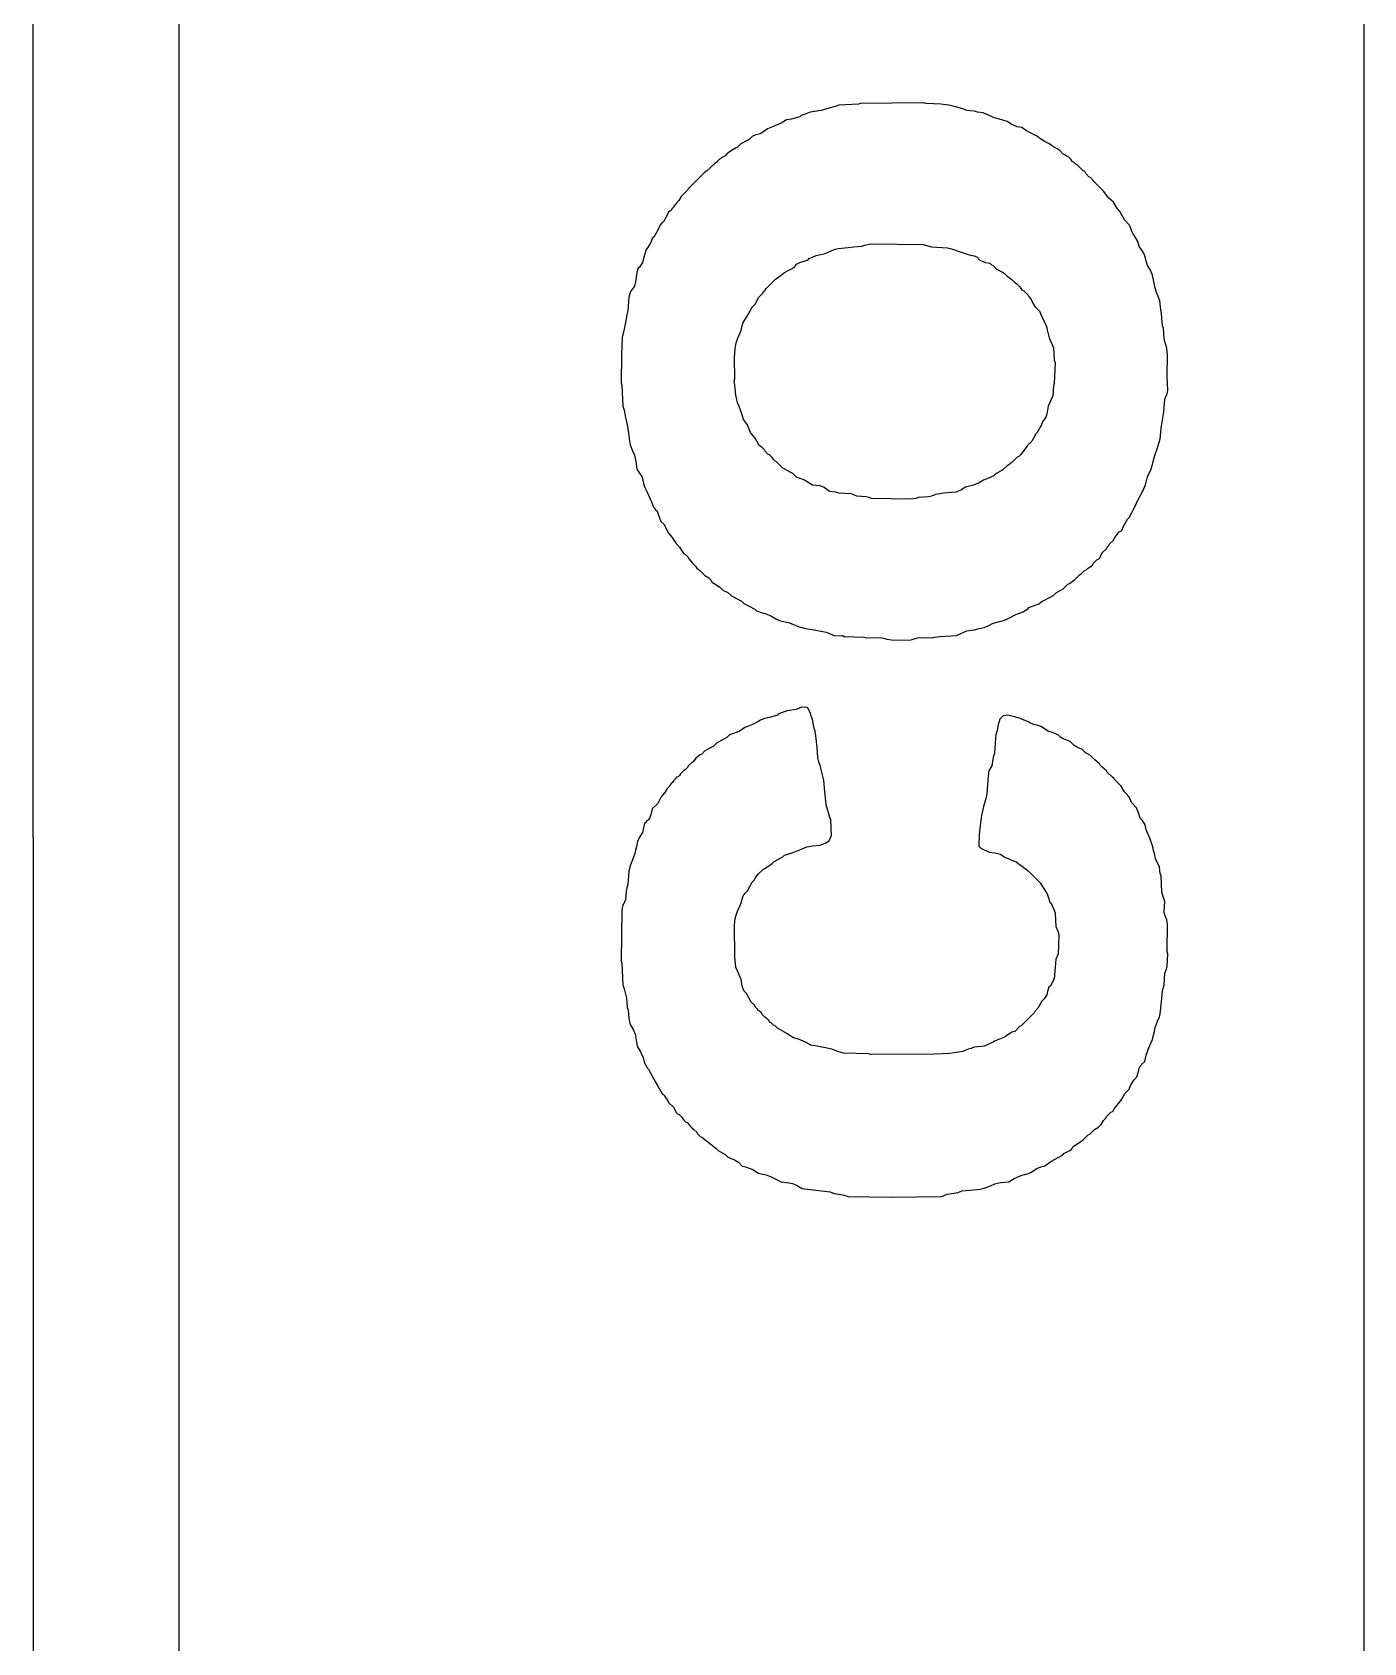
# Model space of a CAD drawing. Header units: inches. Extents: x 0 to 12.8, y -0.1 to 3.5.
# Drawn here: x 0.1938 to 0.3127, y 1.2002 to 1.3441 of the extents above; entities that cross this region are included whole.
import ezdxf

# ---------------------------------------------------------------- set-up
doc = ezdxf.new("R2010")
doc.units = ezdxf.units.IN
doc.header["$MEASUREMENT"] = 0
doc.layers.add('Bottom Layer', color=5, linetype='Continuous')
doc.layers.add('Bottom Overlay', color=54, linetype='Continuous')

msp = doc.modelspace()

# ---------------------------------------------------------------- linework, layer by layer
at = {"layer": 'Bottom Layer'}
msp.add_line((0.3127, 1.513), (0.3127, 0.904), dxfattribs=at)
at = {"layer": 'Bottom Overlay'}
for p, q in [((0.20688, 1.18189), (0.20695, 1.67647)), ((0.19377, 1.67407), (0.19384, 1.17267)), ((0.26234, 1.3365), (0.26157, 1.33629)), ((0.26244, 1.33661), (0.26234, 1.3365)), ((0.26279, 1.33674), (0.26244, 1.33661)), ((0.26324, 1.33692), (0.26279, 1.33674)), ((0.26422, 1.33706), (0.26324, 1.33692)), ((0.2647, 1.3372), (0.26422, 1.33706)), ((0.26547, 1.33741), (0.2647, 1.3372)), ((0.26582, 1.33754), (0.26547, 1.33741)), ((0.26756, 1.33761), (0.26582, 1.33754)), ((0.26776, 1.33768), (0.26756, 1.33761)), ((0.2734, 1.33775), (0.26776, 1.33768)), ((0.27361, 1.33768), (0.2734, 1.33775)), ((0.27493, 1.33761), (0.27361, 1.33768)), ((0.27563, 1.33754), (0.27493, 1.33761)), ((0.2759, 1.33747), (0.27563, 1.33754)), ((0.27688, 1.3372), (0.2759, 1.33747)), ((0.27723, 1.33706), (0.27688, 1.3372)), ((0.27792, 1.33699), (0.27723, 1.33706)), ((0.2782, 1.33692), (0.27792, 1.33699)), ((0.27869, 1.33685), (0.2782, 1.33692)), ((0.2797, 1.3364), (0.27869, 1.33685)), ((0.25879, 1.33497), (0.25841, 1.33487)), ((0.25921, 1.33525), (0.25879, 1.33497)), ((0.25945, 1.33542), (0.25921, 1.33525)), ((0.2599, 1.3356), (0.25945, 1.33542)), ((0.26067, 1.33594), (0.2599, 1.3356)), ((0.26115, 1.33622), (0.26067, 1.33594)), ((0.26157, 1.33629), (0.26115, 1.33622)), ((0.28015, 1.33629), (0.2797, 1.3364)), ((0.28085, 1.33608), (0.28015, 1.33629)), ((0.28126, 1.3358), (0.28085, 1.33608)), ((0.2814, 1.33574), (0.28126, 1.3358)), ((0.28175, 1.3356), (0.2814, 1.33574)), ((0.28217, 1.33553), (0.28175, 1.3356)), ((0.28258, 1.33525), (0.28217, 1.33553)), ((0.28349, 1.33476), (0.28258, 1.33525)), ((0.25663, 1.33372), (0.25614, 1.33344)), ((0.25677, 1.33379), (0.25663, 1.33372)), ((0.25705, 1.33407), (0.25677, 1.33379)), ((0.25767, 1.33441), (0.25705, 1.33407)), ((0.25781, 1.33448), (0.25767, 1.33441)), ((0.25806, 1.33473), (0.25781, 1.33448)), ((0.25841, 1.33487), (0.25806, 1.33473)), ((0.28363, 1.33469), (0.28349, 1.33476)), ((0.28377, 1.33455), (0.28363, 1.33469)), ((0.28425, 1.33427), (0.28377, 1.33455)), ((0.2846, 1.33407), (0.28425, 1.33427)), ((0.28474, 1.334), (0.2846, 1.33407)), ((0.28488, 1.33386), (0.28474, 1.334)), ((0.28551, 1.33351), (0.28488, 1.33386)), ((0.25475, 1.33233), (0.25437, 1.33201)), ((0.25489, 1.3324), (0.25475, 1.33233)), ((0.25493, 1.3325), (0.25489, 1.3324)), ((0.25517, 1.33274), (0.25493, 1.3325)), ((0.25566, 1.33302), (0.25517, 1.33274)), ((0.25576, 1.33313), (0.25566, 1.33302)), ((0.25614, 1.33344), (0.25576, 1.33313)), ((0.28585, 1.33316), (0.28551, 1.33351)), ((0.28634, 1.33288), (0.28585, 1.33316)), ((0.28652, 1.33271), (0.28634, 1.33288)), ((0.28669, 1.33247), (0.28652, 1.33271)), ((0.28683, 1.3324), (0.28669, 1.33247)), ((0.28697, 1.33226), (0.28683, 1.3324)), ((0.28711, 1.33219), (0.28697, 1.33226)), ((0.28759, 1.3317), (0.28711, 1.33219)), ((0.25385, 1.33156), (0.25235, 1.33006)), ((0.25399, 1.33163), (0.25385, 1.33156)), ((0.25437, 1.33201), (0.25399, 1.33163)), ((0.28773, 1.33163), (0.28759, 1.3317)), ((0.28784, 1.33153), (0.28773, 1.33163)), ((0.28791, 1.33139), (0.28784, 1.33153)), ((0.28815, 1.33114), (0.28791, 1.33139)), ((0.28829, 1.33107), (0.28815, 1.33114)), ((0.2886, 1.33076), (0.28829, 1.33107)), ((0.28867, 1.33062), (0.2886, 1.33076)), ((0.25173, 1.32937), (0.25152, 1.32902)), ((0.25228, 1.32993), (0.25173, 1.32937)), ((0.25235, 1.33006), (0.25228, 1.32993)), ((0.28944, 1.32986), (0.28867, 1.33062)), ((0.28993, 1.32923), (0.28944, 1.32986)), ((0.29034, 1.32888), (0.28993, 1.32923)), ((0.25054, 1.32784), (0.25016, 1.32711)), ((0.25061, 1.32798), (0.25054, 1.32784)), ((0.25072, 1.32808), (0.25061, 1.32798)), ((0.25086, 1.32815), (0.25072, 1.32808)), ((0.25089, 1.32826), (0.25086, 1.32815)), ((0.25103, 1.32839), (0.25089, 1.32826)), ((0.2511, 1.32853), (0.25103, 1.32839)), ((0.25124, 1.32867), (0.2511, 1.32853)), ((0.25131, 1.32881), (0.25124, 1.32867)), ((0.25152, 1.32902), (0.25131, 1.32881)), ((0.29069, 1.32826), (0.29034, 1.32888)), ((0.2909, 1.32805), (0.29069, 1.32826)), ((0.29132, 1.32728), (0.2909, 1.32805)), ((0.24964, 1.32638), (0.24929, 1.32575)), ((0.24985, 1.32686), (0.24964, 1.32638)), ((0.25002, 1.32704), (0.24985, 1.32686)), ((0.25016, 1.32711), (0.25002, 1.32704)), ((0.29177, 1.32683), (0.29132, 1.32728)), ((0.29194, 1.32638), (0.29177, 1.32683)), ((0.29208, 1.32603), (0.29194, 1.32638)), ((0.24901, 1.32526), (0.24873, 1.32478)), ((0.24915, 1.32561), (0.24901, 1.32526)), ((0.24929, 1.32575), (0.24915, 1.32561)), ((0.26714, 1.32488), (0.2679, 1.32495)), ((0.2679, 1.32495), (0.26811, 1.32502)), ((0.26811, 1.32502), (0.26867, 1.32516)), ((0.26867, 1.32516), (0.27333, 1.32509)), ((0.27333, 1.32509), (0.27354, 1.32502)), ((0.27354, 1.32502), (0.2741, 1.32488)), ((0.29219, 1.32592), (0.29208, 1.32603)), ((0.29253, 1.32537), (0.29219, 1.32592)), ((0.29264, 1.32492), (0.29253, 1.32537)), ((0.29292, 1.3245), (0.29264, 1.32492)), ((0.24828, 1.32349), (0.248, 1.32307)), ((0.24839, 1.32394), (0.24828, 1.32349)), ((0.24859, 1.32464), (0.24839, 1.32394)), ((0.24873, 1.32478), (0.24859, 1.32464)), ((0.26202, 1.32332), (0.26234, 1.32349)), ((0.26234, 1.32349), (0.26262, 1.32356)), ((0.26262, 1.32356), (0.26307, 1.32373)), ((0.26307, 1.32373), (0.26317, 1.32384)), ((0.26317, 1.32384), (0.26331, 1.32391)), ((0.26331, 1.32391), (0.2638, 1.32412)), ((0.2638, 1.32412), (0.2646, 1.32429)), ((0.2646, 1.32429), (0.26512, 1.32453)), ((0.26512, 1.32453), (0.26547, 1.32467)), ((0.26547, 1.32467), (0.26575, 1.32474)), ((0.26575, 1.32474), (0.26665, 1.32481)), ((0.26665, 1.32481), (0.26714, 1.32488)), ((0.2741, 1.32488), (0.27552, 1.32478)), ((0.27552, 1.32478), (0.27587, 1.32471)), ((0.27587, 1.32471), (0.27664, 1.32443)), ((0.27664, 1.32443), (0.27744, 1.32418)), ((0.27744, 1.32418), (0.27789, 1.32408)), ((0.27789, 1.32408), (0.27813, 1.32398)), ((0.27813, 1.32398), (0.27841, 1.3237)), ((0.27841, 1.3237), (0.27855, 1.32363)), ((0.27855, 1.32363), (0.2789, 1.32349)), ((0.2789, 1.32349), (0.27931, 1.32342)), ((0.29309, 1.32425), (0.29292, 1.3245)), ((0.2932, 1.32387), (0.29309, 1.32425)), ((0.29327, 1.32359), (0.2932, 1.32387)), ((0.29337, 1.32321), (0.29327, 1.32359)), ((0.24776, 1.32262), (0.24769, 1.32192)), ((0.2479, 1.32297), (0.24776, 1.32262)), ((0.248, 1.32307), (0.2479, 1.32297)), ((0.25931, 1.32116), (0.26018, 1.32203)), ((0.26018, 1.32203), (0.26032, 1.3221)), ((0.26032, 1.3221), (0.26095, 1.32258)), ((0.26095, 1.32258), (0.26185, 1.32307)), ((0.26185, 1.32307), (0.26195, 1.32318)), ((0.26195, 1.32318), (0.26202, 1.32332)), ((0.27931, 1.32342), (0.27945, 1.32328)), ((0.27945, 1.32328), (0.27959, 1.32321)), ((0.27959, 1.32321), (0.27987, 1.32293)), ((0.27987, 1.32293), (0.2805, 1.32258)), ((0.2805, 1.32258), (0.28078, 1.32231)), ((0.28078, 1.32231), (0.28091, 1.32224)), ((0.28091, 1.32224), (0.2813, 1.32192)), ((0.29365, 1.32279), (0.29337, 1.32321)), ((0.29382, 1.32234), (0.29365, 1.32279)), ((0.29396, 1.32178), (0.29382, 1.32234)), ((0.2472, 1.32088), (0.24706, 1.32039)), ((0.24755, 1.32137), (0.2472, 1.32088)), ((0.24769, 1.32192), (0.24755, 1.32137)), ((0.25868, 1.32039), (0.25903, 1.32074)), ((0.25903, 1.32074), (0.2591, 1.32088)), ((0.2591, 1.32088), (0.25924, 1.32102)), ((0.25924, 1.32102), (0.25931, 1.32116)), ((0.2813, 1.32192), (0.28154, 1.32168)), ((0.28154, 1.32168), (0.28168, 1.32161)), ((0.28168, 1.32161), (0.28199, 1.3213)), ((0.28199, 1.3213), (0.28206, 1.32116)), ((0.28206, 1.32116), (0.28217, 1.32105)), ((0.28217, 1.32105), (0.28231, 1.32098)), ((0.28231, 1.32098), (0.28269, 1.3206)), ((0.28269, 1.3206), (0.28276, 1.32046)), ((0.29403, 1.3213), (0.29396, 1.32178)), ((0.29417, 1.32081), (0.29403, 1.3213)), ((0.29434, 1.32043), (0.29417, 1.32081)), ((0.24696, 1.31918), (0.24689, 1.31883)), ((0.24706, 1.32039), (0.24696, 1.31918)), ((0.25761, 1.31869), (0.25806, 1.31949)), ((0.25806, 1.31949), (0.25834, 1.31977)), ((0.25834, 1.31977), (0.25868, 1.32039)), ((0.28276, 1.32046), (0.28297, 1.32025)), ((0.28297, 1.32025), (0.28311, 1.31991)), ((0.28311, 1.31991), (0.28332, 1.31956)), ((0.28332, 1.31956), (0.28373, 1.31914)), ((0.28373, 1.31914), (0.28387, 1.31879)), ((0.29448, 1.32008), (0.29434, 1.32043)), ((0.29455, 1.31952), (0.29448, 1.32008)), ((0.29462, 1.3189), (0.29455, 1.31952)), ((0.24675, 1.31813), (0.24661, 1.31737)), ((0.24682, 1.31841), (0.24675, 1.31813)), ((0.24689, 1.31883), (0.24682, 1.31841)), ((0.25708, 1.3174), (0.25719, 1.31785)), ((0.25719, 1.31785), (0.25726, 1.31813)), ((0.25726, 1.31813), (0.25761, 1.31869)), ((0.28387, 1.31879), (0.28436, 1.31775)), ((0.28436, 1.31775), (0.28443, 1.31747)), ((0.29473, 1.31782), (0.29462, 1.3189)), ((0.2948, 1.31761), (0.29473, 1.31782)), ((0.24647, 1.31681), (0.2464, 1.31521)), ((0.24661, 1.31737), (0.24647, 1.31681)), ((0.25656, 1.31577), (0.25663, 1.31632)), ((0.25663, 1.31632), (0.25677, 1.31667)), ((0.25677, 1.31667), (0.25708, 1.3174)), ((0.28443, 1.31747), (0.2846, 1.31674)), ((0.2846, 1.31674), (0.28499, 1.31587)), ((0.29487, 1.31671), (0.2948, 1.31761)), ((0.29494, 1.31643), (0.29487, 1.31671)), ((0.29511, 1.31584), (0.29494, 1.31643)), ((0.2464, 1.31521), (0.24637, 1.31274)), ((0.25649, 1.315), (0.25656, 1.31577)), ((0.25653, 1.31309), (0.25649, 1.315)), ((0.28499, 1.31587), (0.28505, 1.31476)), ((0.29518, 1.31521), (0.29511, 1.31584)), ((0.29514, 1.31337), (0.29518, 1.31521)), ((0.28505, 1.31476), (0.28512, 1.31455)), ((0.28512, 1.31455), (0.28505, 1.31267)), ((0.24637, 1.31274), (0.24644, 1.31253)), ((0.24644, 1.31253), (0.24651, 1.31065)), ((0.25646, 1.31288), (0.25653, 1.31309)), ((0.25653, 1.31253), (0.25646, 1.31288)), ((0.2566, 1.31163), (0.25653, 1.31253)), ((0.28499, 1.31246), (0.28492, 1.31156)), ((0.28505, 1.31267), (0.28499, 1.31246)), ((0.29521, 1.31204), (0.29514, 1.31337)), ((0.29514, 1.31177), (0.29521, 1.31204)), ((0.24651, 1.31065), (0.24665, 1.3103)), ((0.25667, 1.31135), (0.2566, 1.31163)), ((0.25677, 1.31096), (0.25667, 1.31135)), ((0.25691, 1.31062), (0.25677, 1.31096)), ((0.25715, 1.30996), (0.25691, 1.31062)), ((0.2845, 1.31065), (0.28439, 1.30992)), ((0.28492, 1.31156), (0.2845, 1.31065)), ((0.29483, 1.31013), (0.29494, 1.31128)), ((0.29494, 1.31128), (0.29514, 1.31177)), ((0.24665, 1.3103), (0.24675, 1.30964)), ((0.24675, 1.30964), (0.24686, 1.30926)), ((0.24686, 1.30926), (0.24692, 1.30898)), ((0.25729, 1.30947), (0.25715, 1.30996)), ((0.25764, 1.30898), (0.25729, 1.30947)), ((0.28401, 1.30926), (0.28387, 1.30891)), ((0.28429, 1.30968), (0.28401, 1.30926)), ((0.28439, 1.30992), (0.28429, 1.30968)), ((0.29462, 1.30888), (0.29483, 1.31013)), ((0.24692, 1.30898), (0.24699, 1.30849)), ((0.24699, 1.30849), (0.2471, 1.30756)), ((0.25774, 1.30874), (0.25764, 1.30898)), ((0.25792, 1.30829), (0.25774, 1.30874)), ((0.25802, 1.30818), (0.25792, 1.30829)), ((0.25834, 1.3078), (0.25802, 1.30818)), ((0.25861, 1.30731), (0.25834, 1.3078)), ((0.28332, 1.30801), (0.28304, 1.30752)), ((0.28338, 1.30815), (0.28332, 1.30801)), ((0.28352, 1.30829), (0.28338, 1.30815)), ((0.28387, 1.30891), (0.28352, 1.30829)), ((0.29427, 1.30693), (0.29452, 1.30773)), ((0.29452, 1.30773), (0.29462, 1.30888)), ((0.2471, 1.30756), (0.24717, 1.30721)), ((0.24717, 1.30721), (0.24738, 1.30665)), ((0.24738, 1.30665), (0.24755, 1.30627)), ((0.24755, 1.30627), (0.24769, 1.30571)), ((0.25868, 1.30717), (0.25861, 1.30731)), ((0.25879, 1.30707), (0.25868, 1.30717)), ((0.25893, 1.307), (0.25879, 1.30707)), ((0.25917, 1.30676), (0.25893, 1.307)), ((0.25924, 1.30662), (0.25917, 1.30676)), ((0.25948, 1.30637), (0.25924, 1.30662)), ((0.25962, 1.3063), (0.25948, 1.30637)), ((0.25987, 1.30606), (0.25962, 1.3063)), ((0.28206, 1.30634), (0.28189, 1.30616)), ((0.28255, 1.30696), (0.28206, 1.30634)), ((0.28262, 1.3071), (0.28255, 1.30696)), ((0.28304, 1.30752), (0.28262, 1.3071)), ((0.294, 1.30616), (0.29427, 1.30693)), ((0.24769, 1.30571), (0.24776, 1.30502)), ((0.24776, 1.30502), (0.24825, 1.30432)), ((0.25994, 1.30592), (0.25987, 1.30606)), ((0.26011, 1.30575), (0.25994, 1.30592)), ((0.26025, 1.30568), (0.26011, 1.30575)), ((0.26081, 1.30512), (0.26025, 1.30568)), ((0.26157, 1.3047), (0.26081, 1.30512)), ((0.28036, 1.30491), (0.27987, 1.30463)), ((0.2805, 1.30498), (0.28036, 1.30491)), ((0.28085, 1.30533), (0.2805, 1.30498)), ((0.28098, 1.3054), (0.28085, 1.30533)), ((0.28102, 1.30543), (0.28098, 1.3054)), ((0.28112, 1.30554), (0.28102, 1.30543)), ((0.28126, 1.30561), (0.28112, 1.30554)), ((0.28175, 1.30609), (0.28126, 1.30561)), ((0.28189, 1.30616), (0.28175, 1.30609)), ((0.29337, 1.30435), (0.29368, 1.30495)), ((0.29368, 1.30495), (0.29382, 1.30543)), ((0.29382, 1.30543), (0.29389, 1.30571)), ((0.29389, 1.30571), (0.294, 1.30616)), ((0.24825, 1.30432), (0.24835, 1.30373)), ((0.24835, 1.30373), (0.24849, 1.30338)), ((0.24849, 1.30338), (0.2487, 1.30296)), ((0.26171, 1.30463), (0.26157, 1.3047)), ((0.26202, 1.30432), (0.26171, 1.30463)), ((0.26268, 1.30408), (0.26202, 1.30432)), ((0.26345, 1.30359), (0.26268, 1.30408)), ((0.26415, 1.30352), (0.26345, 1.30359)), ((0.26449, 1.30338), (0.26415, 1.30352)), ((0.26498, 1.30303), (0.26449, 1.30338)), ((0.27712, 1.30342), (0.27671, 1.30314)), ((0.27785, 1.30359), (0.27712, 1.30342)), ((0.27834, 1.3038), (0.27785, 1.30359)), ((0.27872, 1.30404), (0.27834, 1.3038)), ((0.27918, 1.30422), (0.27872, 1.30404)), ((0.27966, 1.30442), (0.27918, 1.30422)), ((0.27987, 1.30463), (0.27966, 1.30442)), ((0.29292, 1.303), (0.2932, 1.30362)), ((0.2932, 1.30362), (0.29337, 1.30435)), ((0.2487, 1.30296), (0.24908, 1.30209)), ((0.24908, 1.30209), (0.24926, 1.30164)), ((0.26554, 1.30296), (0.26498, 1.30303)), ((0.26582, 1.30289), (0.26554, 1.30296)), ((0.26693, 1.30282), (0.26582, 1.30289)), ((0.26742, 1.30262), (0.26693, 1.30282)), ((0.26825, 1.30255), (0.26742, 1.30262)), ((0.26853, 1.30248), (0.26825, 1.30255)), ((0.26874, 1.30241), (0.26853, 1.30248)), ((0.27222, 1.30234), (0.26874, 1.30241)), ((0.2727, 1.30241), (0.27222, 1.30234)), ((0.27291, 1.30248), (0.2727, 1.30241)), ((0.27382, 1.30255), (0.27291, 1.30248)), ((0.2741, 1.30262), (0.27382, 1.30255)), ((0.27444, 1.30275), (0.2741, 1.30262)), ((0.27486, 1.30282), (0.27444, 1.30275)), ((0.27514, 1.30289), (0.27486, 1.30282)), ((0.27625, 1.30296), (0.27514, 1.30289)), ((0.27671, 1.30314), (0.27625, 1.30296)), ((0.29222, 1.30161), (0.29257, 1.30237)), ((0.29257, 1.30237), (0.29292, 1.303)), ((0.24926, 1.30164), (0.24936, 1.30154)), ((0.24936, 1.30154), (0.24943, 1.3014)), ((0.24943, 1.3014), (0.24957, 1.30126)), ((0.24957, 1.30126), (0.24971, 1.30091)), ((0.24971, 1.30091), (0.24992, 1.30035)), ((0.29125, 1.29994), (0.2916, 1.30056)), ((0.2916, 1.30056), (0.29173, 1.3007)), ((0.29173, 1.3007), (0.29222, 1.30161)), ((0.24992, 1.30035), (0.2502, 1.30008)), ((0.2502, 1.30008), (0.25026, 1.29994)), ((0.25026, 1.29994), (0.25061, 1.29931)), ((0.25061, 1.29931), (0.25093, 1.29893)), ((0.29041, 1.29882), (0.29086, 1.29941)), ((0.29086, 1.29941), (0.291, 1.29948)), ((0.291, 1.29948), (0.29111, 1.29959)), ((0.29111, 1.29959), (0.29125, 1.29994)), ((0.25093, 1.29893), (0.25127, 1.29837)), ((0.25127, 1.29837), (0.25159, 1.29806)), ((0.25159, 1.29806), (0.25166, 1.29792)), ((0.25166, 1.29792), (0.25197, 1.29747)), ((0.28909, 1.29708), (0.28937, 1.29757)), ((0.28937, 1.29757), (0.28972, 1.29792)), ((0.28972, 1.29792), (0.28979, 1.29806)), ((0.28979, 1.29806), (0.28993, 1.2982)), ((0.28993, 1.2982), (0.28999, 1.29834)), ((0.28999, 1.29834), (0.29034, 1.29868)), ((0.29034, 1.29868), (0.29041, 1.29882)), ((0.25197, 1.29747), (0.25211, 1.2974)), ((0.25211, 1.2974), (0.25235, 1.29715)), ((0.25235, 1.29715), (0.25242, 1.29701)), ((0.25242, 1.29701), (0.25273, 1.29663)), ((0.25273, 1.29663), (0.25305, 1.29632)), ((0.25305, 1.29632), (0.25312, 1.29618)), ((0.25312, 1.29618), (0.25336, 1.29601)), ((0.28787, 1.29601), (0.28801, 1.29614)), ((0.28801, 1.29614), (0.28836, 1.29635)), ((0.28836, 1.29635), (0.28846, 1.29646)), ((0.28846, 1.29646), (0.28853, 1.2966)), ((0.28853, 1.2966), (0.28885, 1.29691)), ((0.28885, 1.29691), (0.28899, 1.29698)), ((0.28899, 1.29698), (0.28909, 1.29708)), ((0.25336, 1.29601), (0.25385, 1.29552)), ((0.25385, 1.29552), (0.2542, 1.29531)), ((0.2542, 1.29531), (0.25437, 1.29514)), ((0.25437, 1.29514), (0.25444, 1.295)), ((0.25444, 1.295), (0.25454, 1.29489)), ((0.25454, 1.29489), (0.25468, 1.29482)), ((0.25468, 1.29482), (0.25517, 1.29447)), ((0.28585, 1.29434), (0.28627, 1.29475)), ((0.28627, 1.29475), (0.28641, 1.29482)), ((0.28641, 1.29482), (0.2869, 1.29517)), ((0.2869, 1.29517), (0.28732, 1.29559)), ((0.28732, 1.29559), (0.28746, 1.29566)), ((0.28746, 1.29566), (0.28773, 1.29594)), ((0.28773, 1.29594), (0.28787, 1.29601)), ((0.25517, 1.29447), (0.25545, 1.2942)), ((0.25545, 1.2942), (0.2559, 1.29402)), ((0.2559, 1.29402), (0.25621, 1.29371)), ((0.25621, 1.29371), (0.25635, 1.29364)), ((0.25635, 1.29364), (0.25712, 1.29322)), ((0.28398, 1.29322), (0.28412, 1.29329)), ((0.28412, 1.29329), (0.28502, 1.29378)), ((0.28502, 1.29378), (0.28523, 1.29399)), ((0.28523, 1.29399), (0.28585, 1.29434)), ((0.25712, 1.29322), (0.25733, 1.29301)), ((0.25733, 1.29301), (0.25781, 1.2928)), ((0.25781, 1.2928), (0.2583, 1.29253)), ((0.2583, 1.29253), (0.25844, 1.29239)), ((0.25844, 1.29239), (0.25879, 1.29225)), ((0.25879, 1.29225), (0.25928, 1.29211)), ((0.25928, 1.29211), (0.25973, 1.29193)), ((0.25973, 1.29193), (0.26025, 1.29162)), ((0.28088, 1.29166), (0.28161, 1.29204)), ((0.28161, 1.29204), (0.28227, 1.29228)), ((0.28227, 1.29228), (0.28269, 1.29256)), ((0.28269, 1.29256), (0.28279, 1.29267)), ((0.28279, 1.29267), (0.28366, 1.29298)), ((0.28366, 1.29298), (0.28398, 1.29322)), ((0.26025, 1.29162), (0.2606, 1.29148)), ((0.2606, 1.29148), (0.2614, 1.29131)), ((0.2614, 1.29131), (0.26227, 1.29093)), ((0.26227, 1.29093), (0.26282, 1.29079)), ((0.26282, 1.29079), (0.26362, 1.29068)), ((0.26362, 1.29068), (0.2639, 1.29061)), ((0.2639, 1.29061), (0.26467, 1.29047)), ((0.26467, 1.29047), (0.2654, 1.29016)), ((0.27632, 1.29016), (0.27723, 1.29058)), ((0.27723, 1.29058), (0.27789, 1.29068)), ((0.27789, 1.29068), (0.27824, 1.29075)), ((0.27824, 1.29075), (0.27879, 1.29089)), ((0.27879, 1.29089), (0.27914, 1.29103)), ((0.27914, 1.29103), (0.27959, 1.29127)), ((0.27959, 1.29127), (0.28015, 1.29141)), ((0.28015, 1.29141), (0.28053, 1.29152)), ((0.28053, 1.29152), (0.28088, 1.29166)), ((0.2654, 1.29016), (0.26613, 1.29013)), ((0.26613, 1.29013), (0.26616, 1.29016)), ((0.26616, 1.29016), (0.2663, 1.29009)), ((0.2663, 1.29009), (0.26637, 1.29009)), ((0.26637, 1.29009), (0.26804, 1.29002)), ((0.26804, 1.29002), (0.26825, 1.28995)), ((0.26825, 1.28995), (0.2694, 1.28999)), ((0.2694, 1.28999), (0.26982, 1.28992)), ((0.26982, 1.28992), (0.27009, 1.28985)), ((0.27009, 1.28985), (0.27051, 1.28978)), ((0.27051, 1.28978), (0.27215, 1.28974)), ((0.27215, 1.28974), (0.27236, 1.28981)), ((0.27236, 1.28981), (0.27284, 1.28995)), ((0.27284, 1.28995), (0.27337, 1.28999)), ((0.27337, 1.28999), (0.27417, 1.28995)), ((0.27417, 1.28995), (0.27437, 1.29002)), ((0.27437, 1.29002), (0.27486, 1.29009)), ((0.27486, 1.29009), (0.27632, 1.29016)), ((0.26119, 1.28345), (0.26042, 1.28317)), ((0.26199, 1.28355), (0.26119, 1.28345)), ((0.26248, 1.28376), (0.26199, 1.28355)), ((0.263, 1.28372), (0.26248, 1.28376)), ((0.26328, 1.28324), (0.263, 1.28372)), ((0.26335, 1.28296), (0.26328, 1.28324)), ((0.2574, 1.28195), (0.25691, 1.2816)), ((0.25764, 1.28205), (0.2574, 1.28195)), ((0.25809, 1.28223), (0.25764, 1.28205)), ((0.25858, 1.28244), (0.25809, 1.28223)), ((0.25882, 1.28261), (0.25858, 1.28244)), ((0.25917, 1.28275), (0.25882, 1.28261)), ((0.25962, 1.28285), (0.25917, 1.28275)), ((0.26032, 1.28306), (0.25962, 1.28285)), ((0.26042, 1.28317), (0.26032, 1.28306)), ((0.26345, 1.28265), (0.26335, 1.28296)), ((0.26362, 1.28185), (0.26345, 1.28265)), ((0.26369, 1.28164), (0.26362, 1.28185)), ((0.28004, 1.28219), (0.27994, 1.28167)), ((0.28018, 1.28268), (0.28004, 1.28219)), ((0.2805, 1.28299), (0.28018, 1.28268)), ((0.28091, 1.28306), (0.2805, 1.28299)), ((0.28151, 1.28289), (0.28091, 1.28306)), ((0.28196, 1.28278), (0.28151, 1.28289)), ((0.28272, 1.28244), (0.28196, 1.28278)), ((0.28286, 1.28237), (0.28272, 1.28244)), ((0.28321, 1.28223), (0.28286, 1.28237)), ((0.28349, 1.28216), (0.28321, 1.28223)), ((0.28387, 1.28205), (0.28349, 1.28216)), ((0.28453, 1.2816), (0.28387, 1.28205)), ((0.25489, 1.28056), (0.25461, 1.28028)), ((0.2558, 1.28105), (0.25489, 1.28056)), ((0.25604, 1.28129), (0.2558, 1.28105)), ((0.25691, 1.2816), (0.25604, 1.28129)), ((0.2638, 1.28098), (0.26369, 1.28164)), ((0.26387, 1.28014), (0.2638, 1.28098)), ((0.27977, 1.28059), (0.2797, 1.27962)), ((0.27984, 1.28129), (0.27977, 1.28059)), ((0.27994, 1.28167), (0.27984, 1.28129)), ((0.28481, 1.28153), (0.28453, 1.2816)), ((0.2853, 1.28132), (0.28481, 1.28153)), ((0.28544, 1.28125), (0.2853, 1.28132)), ((0.28565, 1.28105), (0.28544, 1.28125)), ((0.28579, 1.28098), (0.28565, 1.28105)), ((0.28648, 1.2807), (0.28579, 1.28098)), ((0.28683, 1.28035), (0.28648, 1.2807)), ((0.28718, 1.28014), (0.28683, 1.28035)), ((0.2528, 1.27889), (0.25267, 1.27882)), ((0.25305, 1.2792), (0.2528, 1.27889)), ((0.25343, 1.27951), (0.25305, 1.2792)), ((0.25357, 1.27958), (0.25343, 1.27951)), ((0.25385, 1.27986), (0.25357, 1.27958)), ((0.25461, 1.28028), (0.25385, 1.27986)), ((0.26394, 1.27924), (0.26387, 1.28014)), ((0.26401, 1.27889), (0.26394, 1.27924)), ((0.26415, 1.27854), (0.26401, 1.27889)), ((0.27956, 1.27913), (0.27949, 1.27851)), ((0.27963, 1.27941), (0.27956, 1.27913)), ((0.2797, 1.27962), (0.27963, 1.27941)), ((0.28752, 1.28), (0.28718, 1.28014)), ((0.2878, 1.27972), (0.28752, 1.28)), ((0.28829, 1.27944), (0.2878, 1.27972)), ((0.28867, 1.27906), (0.28829, 1.27944)), ((0.28909, 1.27871), (0.28867, 1.27906)), ((0.25134, 1.2775), (0.25103, 1.27718)), ((0.25148, 1.27757), (0.25134, 1.2775)), ((0.25159, 1.27767), (0.25148, 1.27757)), ((0.25166, 1.27781), (0.25159, 1.27767)), ((0.25197, 1.27812), (0.25166, 1.27781)), ((0.25211, 1.27819), (0.25197, 1.27812)), ((0.25228, 1.27837), (0.25211, 1.27819)), ((0.25235, 1.27851), (0.25228, 1.27837)), ((0.25267, 1.27882), (0.25235, 1.27851)), ((0.26425, 1.27809), (0.26415, 1.27854)), ((0.26446, 1.27725), (0.26425, 1.27809)), ((0.27914, 1.2776), (0.27904, 1.27604)), ((0.27921, 1.27809), (0.27914, 1.2776)), ((0.27949, 1.27851), (0.27921, 1.27809)), ((0.28916, 1.27858), (0.28909, 1.27871)), ((0.2893, 1.27844), (0.28916, 1.27858)), ((0.28972, 1.27809), (0.2893, 1.27844)), ((0.28979, 1.27795), (0.28972, 1.27809)), ((0.29024, 1.2775), (0.28979, 1.27795)), ((0.29038, 1.27743), (0.29024, 1.2775)), ((0.29041, 1.27732), (0.29038, 1.27743)), ((0.25026, 1.27614), (0.24995, 1.27576)), ((0.25047, 1.27649), (0.25026, 1.27614)), ((0.25075, 1.27677), (0.25047, 1.27649)), ((0.25082, 1.27691), (0.25075, 1.27677)), ((0.25096, 1.27704), (0.25082, 1.27691)), ((0.25103, 1.27718), (0.25096, 1.27704)), ((0.26453, 1.27656), (0.26446, 1.27725)), ((0.26467, 1.27503), (0.26453, 1.27656)), ((0.27904, 1.27604), (0.27897, 1.27569)), ((0.29104, 1.2767), (0.29041, 1.27732)), ((0.29132, 1.27621), (0.29104, 1.2767)), ((0.2916, 1.27593), (0.29132, 1.27621)), ((0.24915, 1.27468), (0.24901, 1.27419)), ((0.24964, 1.27517), (0.24915, 1.27468)), ((0.24995, 1.27576), (0.24964, 1.27517)), ((0.26502, 1.27391), (0.26467, 1.27503)), ((0.27872, 1.27489), (0.27855, 1.27409)), ((0.27897, 1.27569), (0.27872, 1.27489)), ((0.29166, 1.27579), (0.2916, 1.27593)), ((0.29177, 1.27569), (0.29166, 1.27579)), ((0.29194, 1.27524), (0.29177, 1.27569)), ((0.2924, 1.27478), (0.29194, 1.27524)), ((0.29257, 1.27433), (0.2924, 1.27478)), ((0.24846, 1.27336), (0.24828, 1.27256)), ((0.24859, 1.2735), (0.24846, 1.27336)), ((0.24866, 1.27364), (0.24859, 1.2735)), ((0.24877, 1.27367), (0.24866, 1.27364)), ((0.24894, 1.27391), (0.24877, 1.27367)), ((0.24901, 1.27419), (0.24894, 1.27391)), ((0.26509, 1.2737), (0.26502, 1.27391)), ((0.26515, 1.27231), (0.26509, 1.2737)), ((0.27848, 1.27367), (0.27841, 1.2729)), ((0.27855, 1.27409), (0.27848, 1.27367)), ((0.29271, 1.27384), (0.29257, 1.27433)), ((0.29292, 1.27364), (0.29271, 1.27384)), ((0.29316, 1.27325), (0.29292, 1.27364)), ((0.29327, 1.2728), (0.29316, 1.27325)), ((0.24783, 1.27176), (0.24773, 1.2713)), ((0.248, 1.27214), (0.24783, 1.27176)), ((0.24828, 1.27256), (0.248, 1.27214)), ((0.2646, 1.27162), (0.26495, 1.27183)), ((0.26495, 1.27183), (0.26502, 1.27197)), ((0.26502, 1.27197), (0.26515, 1.27231)), ((0.27834, 1.27235), (0.27831, 1.27134)), ((0.27841, 1.2729), (0.27834, 1.27235)), ((0.29358, 1.27207), (0.29327, 1.2728)), ((0.29386, 1.2713), (0.29358, 1.27207)), ((0.24759, 1.27068), (0.24738, 1.27012)), ((0.24766, 1.27096), (0.24759, 1.27068)), ((0.24773, 1.2713), (0.24766, 1.27096)), ((0.26004, 1.26998), (0.26081, 1.2704)), ((0.26081, 1.2704), (0.26095, 1.27054)), ((0.26095, 1.27054), (0.26164, 1.27075)), ((0.26164, 1.27075), (0.26209, 1.27092)), ((0.26209, 1.27092), (0.26234, 1.27103)), ((0.26234, 1.27103), (0.26296, 1.2713)), ((0.26296, 1.2713), (0.26345, 1.27137)), ((0.26345, 1.27137), (0.26415, 1.27144)), ((0.26415, 1.27144), (0.2646, 1.27162)), ((0.27831, 1.27134), (0.27848, 1.27117)), ((0.27848, 1.27117), (0.27862, 1.2711)), ((0.27862, 1.2711), (0.27924, 1.27082)), ((0.27924, 1.27082), (0.27973, 1.27075)), ((0.27973, 1.27075), (0.28025, 1.27064)), ((0.28025, 1.27064), (0.28057, 1.2704)), ((0.28057, 1.2704), (0.28071, 1.27033)), ((0.28071, 1.27033), (0.28119, 1.27012)), ((0.29393, 1.27096), (0.29386, 1.2713)), ((0.294, 1.27068), (0.29393, 1.27096)), ((0.2941, 1.27023), (0.294, 1.27068)), ((0.24706, 1.26911), (0.24696, 1.26796)), ((0.2472, 1.26967), (0.24706, 1.26911)), ((0.24738, 1.27012), (0.2472, 1.26967)), ((0.25834, 1.26849), (0.25865, 1.26887)), ((0.25865, 1.26887), (0.25907, 1.26929)), ((0.25907, 1.26929), (0.25921, 1.26936)), ((0.25921, 1.26936), (0.25987, 1.26981)), ((0.25987, 1.26981), (0.26004, 1.26998)), ((0.28119, 1.27012), (0.28165, 1.26995)), ((0.28165, 1.26995), (0.28196, 1.2697)), ((0.28196, 1.2697), (0.2821, 1.26963)), ((0.2821, 1.26963), (0.28272, 1.26915)), ((0.28272, 1.26915), (0.2838, 1.26807)), ((0.29445, 1.26946), (0.2941, 1.27023)), ((0.29452, 1.2689), (0.29445, 1.26946)), ((0.29459, 1.26869), (0.29452, 1.2689)), ((0.24689, 1.26762), (0.24682, 1.26734)), ((0.24696, 1.26796), (0.24689, 1.26762)), ((0.25743, 1.26716), (0.25764, 1.26737)), ((0.25764, 1.26737), (0.25806, 1.26814)), ((0.25806, 1.26814), (0.25827, 1.26835)), ((0.25827, 1.26835), (0.25834, 1.26849)), ((0.2838, 1.26807), (0.28387, 1.26793)), ((0.28387, 1.26793), (0.28443, 1.26709)), ((0.29466, 1.26723), (0.29459, 1.26869)), ((0.24651, 1.26612), (0.24644, 1.26563)), ((0.24661, 1.26622), (0.24651, 1.26612)), ((0.24675, 1.26657), (0.24661, 1.26622)), ((0.24682, 1.26734), (0.24675, 1.26657)), ((0.25677, 1.26553), (0.25708, 1.26626)), ((0.25708, 1.26626), (0.25715, 1.26654)), ((0.25715, 1.26654), (0.25726, 1.26692)), ((0.25726, 1.26692), (0.25743, 1.26716)), ((0.28443, 1.26709), (0.2845, 1.26682)), ((0.2845, 1.26682), (0.28467, 1.26636)), ((0.28467, 1.26636), (0.28478, 1.26626)), ((0.28478, 1.26626), (0.28485, 1.26612)), ((0.28485, 1.26612), (0.28505, 1.26563)), ((0.2948, 1.26675), (0.29466, 1.26723)), ((0.29494, 1.2664), (0.2948, 1.26675)), ((0.29487, 1.26549), (0.29494, 1.2664)), ((0.24644, 1.26563), (0.24637, 1.26111)), ((0.25649, 1.26428), (0.25656, 1.2649)), ((0.25656, 1.2649), (0.25663, 1.26518)), ((0.25663, 1.26518), (0.25677, 1.26553)), ((0.28505, 1.26563), (0.28512, 1.26536)), ((0.28512, 1.26536), (0.28519, 1.26417)), ((0.29494, 1.26522), (0.29487, 1.26549)), ((0.29511, 1.26476), (0.29494, 1.26522)), ((0.29518, 1.26442), (0.29511, 1.26476)), ((0.25653, 1.26146), (0.25649, 1.26428)), ((0.28519, 1.26417), (0.2854, 1.26369)), ((0.2854, 1.26369), (0.28547, 1.26341)), ((0.28547, 1.26341), (0.2854, 1.26174)), ((0.29514, 1.26195), (0.29518, 1.26442)), ((0.2854, 1.26174), (0.28519, 1.26125)), ((0.29521, 1.26174), (0.29514, 1.26195)), ((0.29514, 1.26062), (0.29521, 1.26174)), ((0.24637, 1.26111), (0.24644, 1.2609)), ((0.24644, 1.2609), (0.24651, 1.25895)), ((0.2566, 1.26055), (0.25653, 1.26146)), ((0.25694, 1.25979), (0.2566, 1.26055)), ((0.28512, 1.26055), (0.28505, 1.25951)), ((0.28519, 1.26125), (0.28512, 1.26055)), ((0.29494, 1.26), (0.29507, 1.26035)), ((0.29507, 1.26035), (0.29514, 1.26062)), ((0.24651, 1.25895), (0.24665, 1.25861)), ((0.25708, 1.25944), (0.25694, 1.25979)), ((0.25715, 1.25902), (0.25708, 1.25944)), ((0.25722, 1.25875), (0.25715, 1.25902)), ((0.25736, 1.2584), (0.25722, 1.25875)), ((0.28457, 1.25875), (0.28446, 1.25836)), ((0.28471, 1.25888), (0.28457, 1.25875)), ((0.28505, 1.25951), (0.28471, 1.25888)), ((0.29473, 1.2584), (0.2948, 1.25875)), ((0.2948, 1.25875), (0.29487, 1.25895)), ((0.29487, 1.25895), (0.29494, 1.26)), ((0.24665, 1.25861), (0.24686, 1.25777)), ((0.24686, 1.25777), (0.24692, 1.25694)), ((0.25757, 1.25819), (0.25736, 1.2584)), ((0.25799, 1.25742), (0.25757, 1.25819)), ((0.25827, 1.25714), (0.25799, 1.25742)), ((0.28394, 1.25749), (0.28359, 1.25687)), ((0.28415, 1.2577), (0.28394, 1.25749)), ((0.28439, 1.25808), (0.28415, 1.2577)), ((0.28446, 1.25836), (0.28439, 1.25808)), ((0.29452, 1.25638), (0.29462, 1.25746)), ((0.29462, 1.25746), (0.29473, 1.2584)), ((0.24692, 1.25694), (0.24699, 1.25673)), ((0.24699, 1.25673), (0.24706, 1.25603)), ((0.24706, 1.25603), (0.24713, 1.25547)), ((0.25834, 1.25701), (0.25827, 1.25714)), ((0.25854, 1.2568), (0.25834, 1.25701)), ((0.25861, 1.25666), (0.25854, 1.2568)), ((0.25872, 1.25662), (0.25861, 1.25666)), ((0.25889, 1.25645), (0.25872, 1.25662)), ((0.25896, 1.25631), (0.25889, 1.25645)), ((0.25921, 1.25607), (0.25896, 1.25631)), ((0.25934, 1.256), (0.25921, 1.25607)), ((0.25959, 1.25575), (0.25934, 1.256)), ((0.28325, 1.25645), (0.2821, 1.2553)), ((0.28332, 1.25659), (0.28325, 1.25645)), ((0.28359, 1.25687), (0.28332, 1.25659)), ((0.29427, 1.25572), (0.29445, 1.2561)), ((0.29445, 1.2561), (0.29452, 1.25638)), ((0.24713, 1.25547), (0.24748, 1.25492)), ((0.24748, 1.25492), (0.24762, 1.25457)), ((0.24762, 1.25457), (0.24773, 1.25384)), ((0.25966, 1.25561), (0.25959, 1.25575)), ((0.25976, 1.25558), (0.25966, 1.25561)), ((0.25997, 1.25537), (0.25976, 1.25558)), ((0.26011, 1.2553), (0.25997, 1.25537)), ((0.26032, 1.25509), (0.26011, 1.2553)), ((0.26122, 1.2546), (0.26032, 1.25509)), ((0.26136, 1.25447), (0.26122, 1.2546)), ((0.26175, 1.25422), (0.26136, 1.25447)), ((0.28126, 1.25474), (0.2806, 1.25429)), ((0.28154, 1.25481), (0.28126, 1.25474)), ((0.28196, 1.25523), (0.28154, 1.25481)), ((0.2821, 1.2553), (0.28196, 1.25523)), ((0.29389, 1.25436), (0.294, 1.25481)), ((0.294, 1.25481), (0.29407, 1.25516)), ((0.29407, 1.25516), (0.29427, 1.25572)), ((0.24773, 1.25384), (0.24779, 1.25349)), ((0.24779, 1.25349), (0.24814, 1.25293)), ((0.2622, 1.25412), (0.26175, 1.25422)), ((0.26282, 1.25384), (0.2622, 1.25412)), ((0.26331, 1.25356), (0.26282, 1.25384)), ((0.26387, 1.25349), (0.26331, 1.25356)), ((0.26415, 1.25342), (0.26387, 1.25349)), ((0.26463, 1.25335), (0.26415, 1.25342)), ((0.26519, 1.25321), (0.26463, 1.25335)), ((0.26564, 1.25304), (0.26519, 1.25321)), ((0.26602, 1.25293), (0.26564, 1.25304)), ((0.27688, 1.253), (0.27573, 1.25283)), ((0.27737, 1.25321), (0.27688, 1.253)), ((0.27764, 1.25328), (0.27737, 1.25321)), ((0.27768, 1.25332), (0.27764, 1.25328)), ((0.27789, 1.25339), (0.27768, 1.25332)), ((0.27883, 1.25349), (0.27789, 1.25339)), ((0.27945, 1.25377), (0.27883, 1.25349)), ((0.27959, 1.25384), (0.27945, 1.25377)), ((0.2797, 1.25394), (0.27959, 1.25384)), ((0.2806, 1.25429), (0.2797, 1.25394)), ((0.29327, 1.25269), (0.29351, 1.25335)), ((0.29351, 1.25335), (0.29368, 1.25374)), ((0.29368, 1.25374), (0.29382, 1.25408)), ((0.29382, 1.25408), (0.29389, 1.25436)), ((0.24814, 1.25293), (0.24832, 1.25248)), ((0.24832, 1.25248), (0.24842, 1.2521)), ((0.24842, 1.2521), (0.24866, 1.25158)), ((0.24866, 1.25158), (0.2488, 1.25144)), ((0.26623, 1.25287), (0.26602, 1.25293)), ((0.26846, 1.2528), (0.26623, 1.25287)), ((0.26867, 1.25273), (0.26846, 1.2528)), ((0.27434, 1.25276), (0.26867, 1.25273)), ((0.27573, 1.25283), (0.27434, 1.25276)), ((0.29257, 1.25123), (0.29267, 1.25161)), ((0.29267, 1.25161), (0.29278, 1.25172)), ((0.29278, 1.25172), (0.29285, 1.25186)), ((0.29285, 1.25186), (0.29313, 1.25213)), ((0.29313, 1.25213), (0.29327, 1.25269)), ((0.2488, 1.25144), (0.24887, 1.2513)), ((0.24887, 1.2513), (0.24943, 1.25026)), ((0.24943, 1.25026), (0.24964, 1.24991)), ((0.29187, 1.24998), (0.29215, 1.25046)), ((0.29215, 1.25046), (0.29243, 1.25074)), ((0.29243, 1.25074), (0.29257, 1.25123)), ((0.24964, 1.24991), (0.24999, 1.24928)), ((0.24999, 1.24928), (0.25009, 1.24918)), ((0.25009, 1.24918), (0.2502, 1.24914)), ((0.2502, 1.24914), (0.25026, 1.249)), ((0.25026, 1.249), (0.25054, 1.24859)), ((0.2909, 1.24852), (0.29104, 1.24866)), ((0.29104, 1.24866), (0.29111, 1.2488)), ((0.29111, 1.2488), (0.29139, 1.24928)), ((0.29139, 1.24928), (0.29173, 1.24963)), ((0.29173, 1.24963), (0.29187, 1.24998)), ((0.25054, 1.24859), (0.25061, 1.24845)), ((0.25061, 1.24845), (0.25103, 1.24803)), ((0.25103, 1.24803), (0.25131, 1.24754)), ((0.25131, 1.24754), (0.25141, 1.24744)), ((0.25141, 1.24744), (0.25155, 1.24737)), ((0.25155, 1.24737), (0.2518, 1.24713)), ((0.28972, 1.24719), (0.2901, 1.24758)), ((0.2901, 1.24758), (0.29024, 1.24765)), ((0.29024, 1.24765), (0.29034, 1.24775)), ((0.29034, 1.24775), (0.29041, 1.24789)), ((0.29041, 1.24789), (0.2909, 1.24852)), ((0.2518, 1.24713), (0.25187, 1.24699)), ((0.25187, 1.24699), (0.25211, 1.24674)), ((0.25211, 1.24674), (0.25225, 1.24667)), ((0.25225, 1.24667), (0.25242, 1.2465)), ((0.25242, 1.2465), (0.25249, 1.24636)), ((0.25249, 1.24636), (0.25273, 1.24612)), ((0.25273, 1.24612), (0.25287, 1.24605)), ((0.25287, 1.24605), (0.25312, 1.2458)), ((0.25312, 1.2458), (0.25319, 1.24566)), ((0.28822, 1.24563), (0.28864, 1.24605)), ((0.28864, 1.24605), (0.28899, 1.24626)), ((0.28899, 1.24626), (0.28923, 1.2465)), ((0.28923, 1.2465), (0.28944, 1.24685)), ((0.28944, 1.24685), (0.28965, 1.24706)), ((0.28965, 1.24706), (0.28972, 1.24719)), ((0.25319, 1.24566), (0.25343, 1.24542)), ((0.25343, 1.24542), (0.25357, 1.24535)), ((0.25357, 1.24535), (0.25482, 1.24438)), ((0.25482, 1.24438), (0.25503, 1.24417)), ((0.28655, 1.24424), (0.28665, 1.24434)), ((0.28665, 1.24434), (0.28672, 1.24448)), ((0.28672, 1.24448), (0.28683, 1.24459)), ((0.28683, 1.24459), (0.28697, 1.24466)), ((0.28697, 1.24466), (0.28763, 1.24511)), ((0.28763, 1.24511), (0.28808, 1.24556)), ((0.28808, 1.24556), (0.28822, 1.24563)), ((0.25503, 1.24417), (0.25566, 1.24382)), ((0.25566, 1.24382), (0.25587, 1.24361)), ((0.25587, 1.24361), (0.256, 1.24354)), ((0.256, 1.24354), (0.25649, 1.24333)), ((0.25649, 1.24333), (0.25684, 1.24312)), ((0.25684, 1.24312), (0.25719, 1.24278)), ((0.28422, 1.24281), (0.28464, 1.24309)), ((0.28464, 1.24309), (0.28474, 1.24319)), ((0.28474, 1.24319), (0.28579, 1.24375)), ((0.28579, 1.24375), (0.28592, 1.24389)), ((0.28592, 1.24389), (0.28655, 1.24424)), ((0.25719, 1.24278), (0.25747, 1.24271)), ((0.25747, 1.24271), (0.25813, 1.24246)), ((0.25813, 1.24246), (0.25865, 1.24215)), ((0.25865, 1.24215), (0.25903, 1.24205)), ((0.25903, 1.24205), (0.25931, 1.24198)), ((0.25931, 1.24198), (0.25976, 1.2418)), ((0.25976, 1.2418), (0.26067, 1.24138)), ((0.28098, 1.24138), (0.28147, 1.24166)), ((0.28147, 1.24166), (0.2821, 1.24194)), ((0.2821, 1.24194), (0.28248, 1.24205)), ((0.28248, 1.24205), (0.28276, 1.24212)), ((0.28276, 1.24212), (0.283, 1.24222)), ((0.283, 1.24222), (0.28349, 1.24257)), ((0.28349, 1.24257), (0.28384, 1.24271)), ((0.28384, 1.24271), (0.28422, 1.24281)), ((0.26067, 1.24138), (0.26133, 1.24128)), ((0.26133, 1.24128), (0.26168, 1.24121)), ((0.26168, 1.24121), (0.26202, 1.24107)), ((0.26202, 1.24107), (0.26255, 1.24076)), ((0.26255, 1.24076), (0.26324, 1.24069)), ((0.26324, 1.24069), (0.26505, 1.24048)), ((0.26505, 1.24048), (0.2654, 1.24034)), ((0.2654, 1.24034), (0.26599, 1.24024)), ((0.26599, 1.24024), (0.26627, 1.24017)), ((0.26627, 1.24017), (0.26665, 1.24006)), ((0.26665, 1.24006), (0.27048, 1.23999)), ((0.27048, 1.23999), (0.275, 1.24006)), ((0.275, 1.24006), (0.27549, 1.24027)), ((0.27549, 1.24027), (0.27646, 1.24041)), ((0.27646, 1.24041), (0.27681, 1.24055)), ((0.27681, 1.24055), (0.27751, 1.24062)), ((0.27751, 1.24062), (0.27844, 1.24072)), ((0.27844, 1.24072), (0.27879, 1.24079)), ((0.27879, 1.24079), (0.27935, 1.241)), ((0.27935, 1.241), (0.27973, 1.24118)), ((0.27973, 1.24118), (0.28029, 1.24132)), ((0.28029, 1.24132), (0.28098, 1.24138))]:
    msp.add_line(p, q, dxfattribs=at)

doc.saveas('drawing.dxf')
